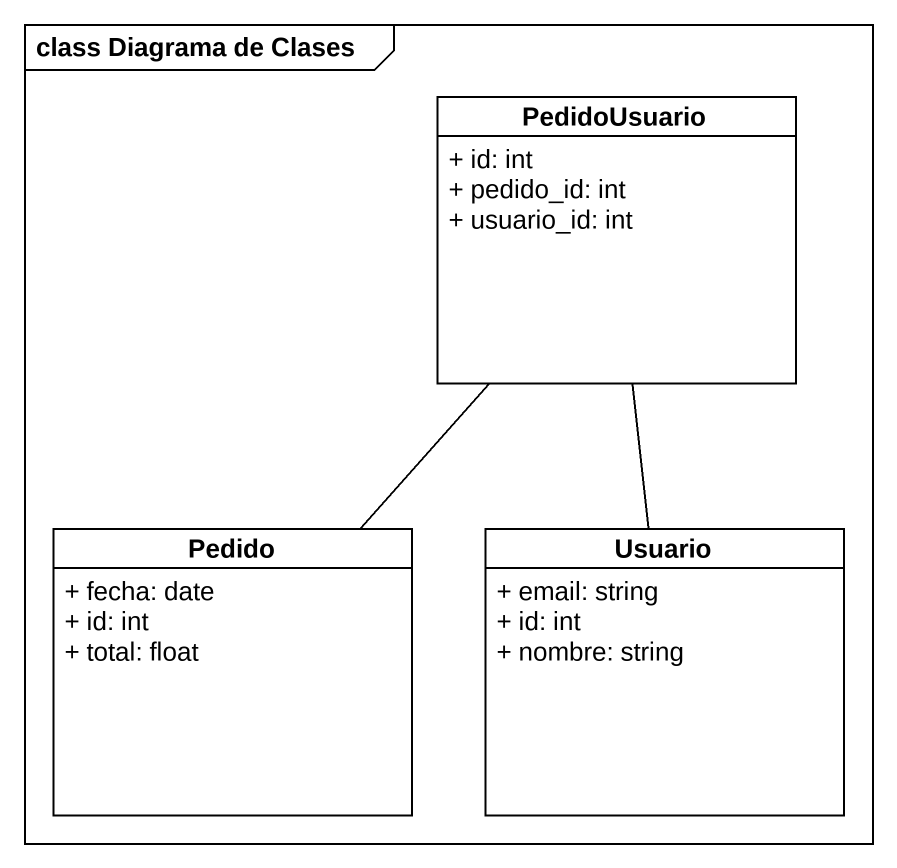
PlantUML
@startuml
mainframe class Diagrama de Clases
hide circle
hide empty members
skinparam classAttributeIconSize 0
class PedidoUsuario {
  + id: int
  + pedido_id: int
  + usuario_id: int
}
class Pedido {
  + fecha: date
  + id: int
  + total: float
}
class Usuario {
  + email: string
  + id: int
  + nombre: string
}
Pedido -up- PedidoUsuario
Usuario -up- PedidoUsuario
@enduml
